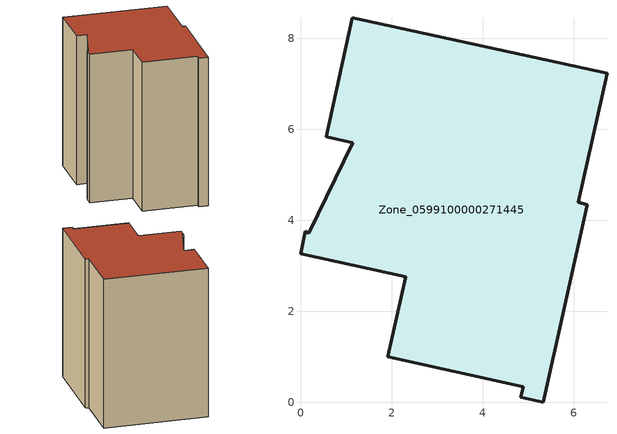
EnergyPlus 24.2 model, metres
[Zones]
Zone_0599100000271445
 floor ground (C_G): 0,3.27 0.11,3.76 0.18,3.71 1.15,5.7 0.56,5.83 1.14,8.45 6.73,7.23 6.1,4.39 6.29,4.34 5.33,0 4.84,0.11 4.89,0.34 1.92,1 2.31,2.76 z0
 wall outside (C_F): 6.29,4.34 6.1,4.39 6.73,7.23 1.14,8.45 0.56,5.83 1.15,5.7 0.18,3.71 0.11,3.76 0,3.27 2.31,2.76 1.92,1 4.89,0.34 4.84,0.11 5.33,0 6.29,4.34 z0:8.5
 roof outside (C_R): 0.11,3.76 0,3.27 2.31,2.76 1.92,1 4.89,0.34 4.84,0.11 5.33,0 6.29,4.34 6.1,4.39 6.73,7.23 1.14,8.45 0.56,5.83 1.15,5.7 0.18,3.71 z8.5
[BUILDING]
Pand.0599100000271445: North Axis=0; Terrain=City; Loads Convergence Tolerance Value=0.04; Temperature Convergence Tolerance Value=0.4; Solar Distribution=FullExterior; Maximum Number of Warmup Days=25; Minimum Number of Warmup Days=1
[Site:Location]
Rotterdam.The.Hague.AP_ZH_NLD Design_Conditions: Latitude=51.96; Longitude=4.45; Time Zone=1; Elevation=-4.5
[SITE:GROUNDTEMPERATURE:BUILDINGSURFACE]
18, 18, 18, 18, 18, 18, 18, 18, 18, 18, 18, 18
[MATERIAL] Thermal Absorptance=0.9; Solar Absorptance=0.7; Visible Absorptance=0.7
Name | Roughness | Thickness | Conductivity | Density | Specific Heat
G.TC.1975-1991 | MediumSmooth | 0.15 | 0.288461 | 540 | 1210
F.TC.1975-1991 | Rough | 0.3 | 0.230769 | 1920 | 840
R.TC.1975-1991 | MediumRough | 0.2 | 0.153846 | 1500 | 1000
[CONSTRUCTION]
C_G: G.TC.1975-1991
C_F: F.TC.1975-1991
C_R: R.TC.1975-1991
[ZONE]
Zone_0599100000271445: Type=1; Multiplier=1; Ceiling Height=Autocalculate; Volume=Autocalculate; Floor Area=autocalculate; Part of Total Floor Area=Yes
[ZONEINFILTRATION:DESIGNFLOWRATE]
Infil_Zone_0599100000271445: Zone or ZoneList or Space or SpaceList=Zone_0599100000271445; Schedule=AlwaysOn; Design Flow Rate Calculation Method=Flow/Area; Flow Rate per Floor Area=0.003; Constant Term Coefficient=1; Temperature Term Coefficient=0; Velocity Term Coefficient=0; Velocity Squared Term Coefficient=0
[HVACTEMPLATE:ZONE:IDEALLOADSAIRSYSTEM]
Zone_0599100000271445: Maximum Heating Supply Air Temperature=50; Minimum Cooling Supply Air Temperature=13; Maximum Heating Supply Air Humidity Ratio=0.0156; Minimum Cooling Supply Air Humidity Ratio=0.0077; Heating Limit=NoLimit; Cooling Limit=NoLimit; Dehumidification Control Type=ConstantSensibleHeatRatio; Cooling Sensible Heat Ratio=0.7; Dehumidification Setpoint=60; Humidification Control Type=None; Humidification Setpoint=30; Outdoor Air Method=None; Outdoor Air Flow Rate per Person=0.00944; Outdoor Air Flow Rate per Zone Floor Area=0; Outdoor Air Flow Rate per Zone=0; Demand Controlled Ventilation Type=None; Outdoor Air Economizer Type=NoEconomizer; Heat Recovery Type=None; Sensible Heat Recovery Effectiveness=0.7; Latent Heat Recovery Effectiveness=0.65
[ZONECONTROL:THERMOSTAT]
ThermostatControl_Zone_0599100000271445: Zone or ZoneList=Zone_0599100000271445; Control Type Schedule=DualSetpointControlType; Control 1=Thermostat_Zone_0599100000271445; Temperature Difference Between Cutout And Setpoint=0
[THERMOSTATSETPOINT:DUALSETPOINT]
Thermostat_Zone_0599100000271445: Heating Setpoint Temperature Schedule=HeatingSetpoint_Zone_0599100000271445; Cooling Setpoint Temperature Schedule=CoolingSetpoint_Zone_0599100000271445
[SCHEDULE:COMPACT]
HeatingSetpoint_Zone_0599100000271445: Through: 12/31, For: AllDays, Until: 24:00, 21
CoolingSetpoint_Zone_0599100000271445: Through: 12/31, For: AllDays, Until: 24:00, 24
DualSetpointControlType: Through: 12/31, For: AllDays, Until: 24:00, 4
AlwaysOn: Through: 12/31, For: AllDays, Until: 24:00, 1
